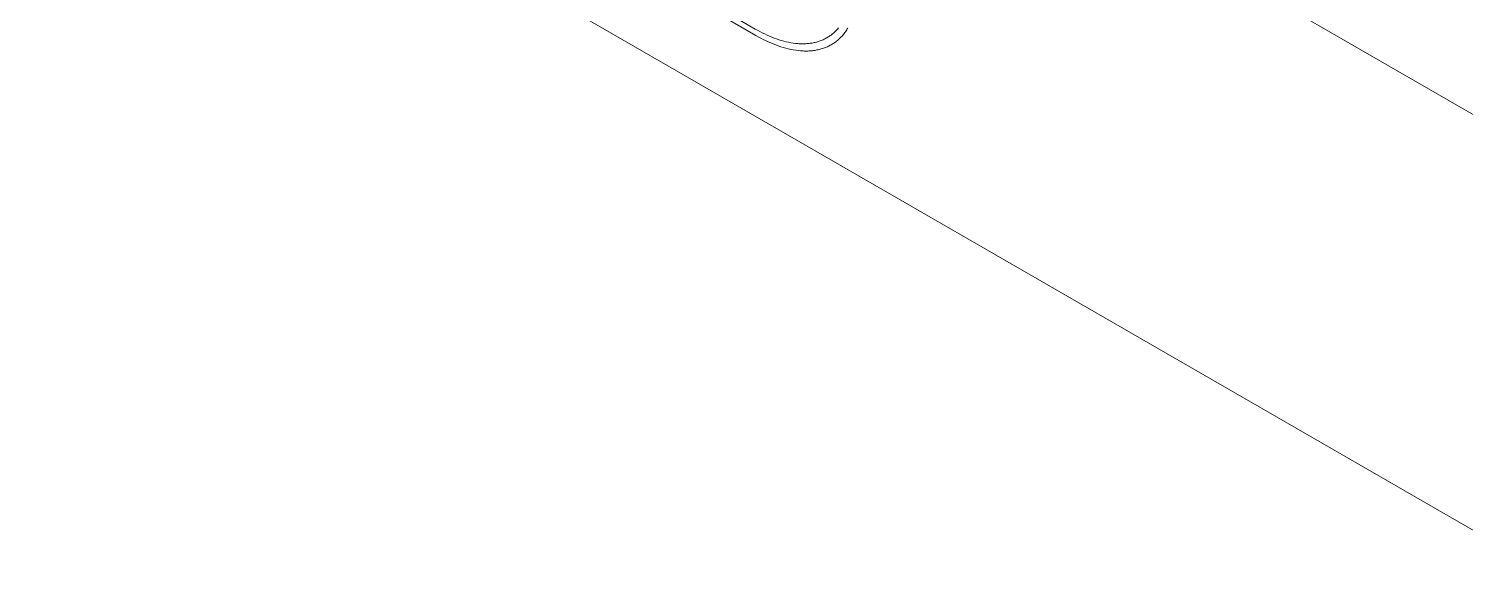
# Model space of a CAD drawing. Header units: inches. Extents: x -8 to 201, y -1 to 136.
# Drawn here: x 158.77 to 166.78, y 57.15 to 60.11 of the extents above; entities that cross this region are included whole.
import ezdxf

# ---------------------------------------------------------------- set-up
doc = ezdxf.new("R2010")
doc.units = ezdxf.units.IN
doc.layers.add('ZANO_R', color=7, linetype='Continuous', lineweight=0)

msp = doc.modelspace()

# ---------------------------------------------------------------- linework, layer by layer
at = {"layer": 'ZANO_R'}
for p, q in [((139.2675, 75.54418), (184.06622, 49.67963)), ((182.21152, 48.43115), (141.44177, 71.96957)), ((162.82012, 60.11288), (162.60548, 60.2368)), ((162.60802, 60.20101), (162.82266, 60.07708)), ((162.83303, 60.10557), (162.82012, 60.11288)), ((162.84604, 60.09853), (162.83303, 60.10557)), ((162.85912, 60.09176), (162.84604, 60.09853)), ((162.87226, 60.08527), (162.85912, 60.09176)), ((162.88547, 60.07908), (162.87226, 60.08527)), ((162.89872, 60.07321), (162.88547, 60.07908)), ((163.24213, 60.07927), (163.23757, 60.07594)), ((163.24662, 60.08272), (163.24213, 60.07927)), ((163.25102, 60.08627), (163.24662, 60.08272)), ((163.25535, 60.08993), (163.25102, 60.08627)), ((163.25958, 60.09371), (163.25535, 60.08993)), ((163.26374, 60.09759), (163.25958, 60.09371)), ((163.26781, 60.10157), (163.26374, 60.09759)), ((163.2718, 60.10566), (163.26781, 60.10157)), ((163.27569, 60.10986), (163.2718, 60.10566)), ((163.27951, 60.11416), (163.27569, 60.10986)), ((163.28323, 60.11856), (163.27951, 60.11416)), ((163.30355, 60.0739), (163.30758, 60.07843)), ((163.30758, 60.07843), (163.31151, 60.08308)), ((163.31151, 60.08308), (163.31535, 60.08783)), ((163.31535, 60.08783), (163.31909, 60.09268)), ((163.31909, 60.09268), (163.32274, 60.09763)), ((163.32274, 60.09763), (163.3263, 60.10268)), ((163.3263, 60.10268), (163.32976, 60.10783)), ((163.32976, 60.10783), (163.33312, 60.11308)), ((163.33312, 60.11308), (163.33639, 60.11842)), ((162.82266, 60.07708), (162.83629, 60.06937)), ((162.83629, 60.06937), (162.85002, 60.06194)), ((162.85002, 60.06194), (162.86382, 60.05479)), ((162.86382, 60.05479), (162.8777, 60.04794)), ((162.8777, 60.04794), (162.89164, 60.04141)), ((162.89164, 60.04141), (162.90563, 60.03521)), ((162.91201, 60.06766), (162.89872, 60.07321)), ((162.90563, 60.03521), (162.91966, 60.02935)), ((162.92533, 60.06245), (162.91201, 60.06766)), ((162.91966, 60.02935), (162.93371, 60.02385)), ((162.93865, 60.05759), (162.92533, 60.06245)), ((162.93371, 60.02385), (162.94778, 60.01872)), ((162.95198, 60.05309), (162.93865, 60.05759)), ((162.94778, 60.01872), (162.96185, 60.01397)), ((162.9653, 60.04896), (162.95198, 60.05309)), ((162.96185, 60.01397), (162.97591, 60.00961)), ((162.9786, 60.04522), (162.9653, 60.04896)), ((162.97591, 60.00961), (162.98995, 60.00567)), ((162.99186, 60.04188), (162.9786, 60.04522)), ((162.98995, 60.00567), (163.00394, 60.00214)), ((163.00506, 60.03894), (162.99186, 60.04188)), ((163.00394, 60.00214), (163.01788, 59.99904)), ((163.01821, 60.03642), (163.00506, 60.03894)), ((163.01788, 59.99904), (163.03176, 59.99638)), ((163.03128, 60.03433), (163.01821, 60.03642)), ((163.04425, 60.03267), (163.03128, 60.03433)), ((163.05712, 60.03146), (163.04425, 60.03267)), ((163.06351, 60.03102), (163.05712, 60.03146)), ((163.06987, 60.0307), (163.06351, 60.03102)), ((163.0762, 60.03049), (163.06987, 60.0307)), ((163.08249, 60.03039), (163.0762, 60.03049)), ((163.08874, 60.03042), (163.08249, 60.03039)), ((163.09496, 60.03055), (163.08874, 60.03042)), ((163.10114, 60.03081), (163.09496, 60.03055)), ((163.10727, 60.03118), (163.10114, 60.03081)), ((163.11336, 60.03168), (163.10727, 60.03118)), ((163.1194, 60.03229), (163.11336, 60.03168)), ((163.1254, 60.03302), (163.1194, 60.03229)), ((163.13135, 60.03387), (163.1254, 60.03302)), ((163.13724, 60.03483), (163.13135, 60.03387)), ((163.14309, 60.03592), (163.13724, 60.03483)), ((163.14888, 60.03713), (163.14309, 60.03592)), ((163.15461, 60.03846), (163.14888, 60.03713)), ((163.16029, 60.03991), (163.15461, 60.03846)), ((163.16591, 60.04148), (163.16029, 60.03991)), ((163.17147, 60.04317), (163.16591, 60.04148)), ((163.16969, 59.99713), (163.17574, 59.99853)), ((163.17696, 60.04498), (163.17147, 60.04317)), ((163.17574, 59.99853), (163.18174, 60.00006)), ((163.1824, 60.04691), (163.17696, 60.04498)), ((163.18174, 60.00006), (163.18767, 60.00172)), ((163.18776, 60.04896), (163.1824, 60.04691)), ((163.18767, 60.00172), (163.19353, 60.0035)), ((163.19306, 60.05113), (163.18776, 60.04896)), ((163.1983, 60.05342), (163.19306, 60.05113)), ((163.19353, 60.0035), (163.19934, 60.00541)), ((163.20346, 60.05583), (163.1983, 60.05342)), ((163.19934, 60.00541), (163.20507, 60.00745)), ((163.20856, 60.05835), (163.20346, 60.05583)), ((163.20507, 60.00745), (163.21074, 60.00962)), ((163.21358, 60.06099), (163.20856, 60.05835)), ((163.21074, 60.00962), (163.21633, 60.01191)), ((163.21853, 60.06375), (163.21358, 60.06099)), ((163.21633, 60.01191), (163.22186, 60.01432)), ((163.2234, 60.06663), (163.21853, 60.06375)), ((163.22186, 60.01432), (163.22731, 60.01686)), ((163.2282, 60.06962), (163.2234, 60.06663)), ((163.22731, 60.01686), (163.23269, 60.01953)), ((163.23292, 60.07272), (163.2282, 60.06962)), ((163.23269, 60.01953), (163.23799, 60.02232)), ((163.23757, 60.07594), (163.23292, 60.07272)), ((163.23799, 60.02232), (163.24321, 60.02523)), ((163.24321, 60.02523), (163.24836, 60.02826)), ((163.24836, 60.02826), (163.25342, 60.03142)), ((163.25342, 60.03142), (163.25841, 60.0347)), ((163.25841, 60.0347), (163.26331, 60.03809)), ((163.26331, 60.03809), (163.26813, 60.04161)), ((163.26813, 60.04161), (163.27286, 60.04525)), ((163.27286, 60.04525), (163.27751, 60.049)), ((163.27751, 60.049), (163.28208, 60.05286)), ((163.28208, 60.05286), (163.28655, 60.05685)), ((163.28655, 60.05685), (163.29094, 60.06094)), ((163.29094, 60.06094), (163.29523, 60.06515)), ((163.29523, 60.06515), (163.29944, 60.06947)), ((163.29944, 60.06947), (163.30355, 60.0739)), ((163.03176, 59.99638), (163.04555, 59.99417)), ((163.04555, 59.99417), (163.05925, 59.99242)), ((163.05925, 59.99242), (163.07283, 59.99114)), ((163.07283, 59.99114), (163.07958, 59.99068)), ((163.07958, 59.99068), (163.08629, 59.99034)), ((163.08629, 59.99034), (163.09297, 59.99012)), ((163.09297, 59.99012), (163.09961, 59.99002)), ((163.09961, 59.99002), (163.10621, 59.99004)), ((163.10621, 59.99004), (163.11278, 59.99019)), ((163.11278, 59.99019), (163.11929, 59.99046)), ((163.11929, 59.99046), (163.12577, 59.99085)), ((163.12577, 59.99085), (163.1322, 59.99137)), ((163.1322, 59.99137), (163.13858, 59.99201)), ((163.13858, 59.99201), (163.14491, 59.99278)), ((163.14491, 59.99278), (163.15118, 59.99368)), ((163.15118, 59.99368), (163.15741, 59.9947)), ((163.15741, 59.9947), (163.16358, 59.99585)), ((163.16358, 59.99585), (163.16969, 59.99713))]:
    msp.add_line(p, q, dxfattribs=at)

doc.saveas('drawing.dxf')
